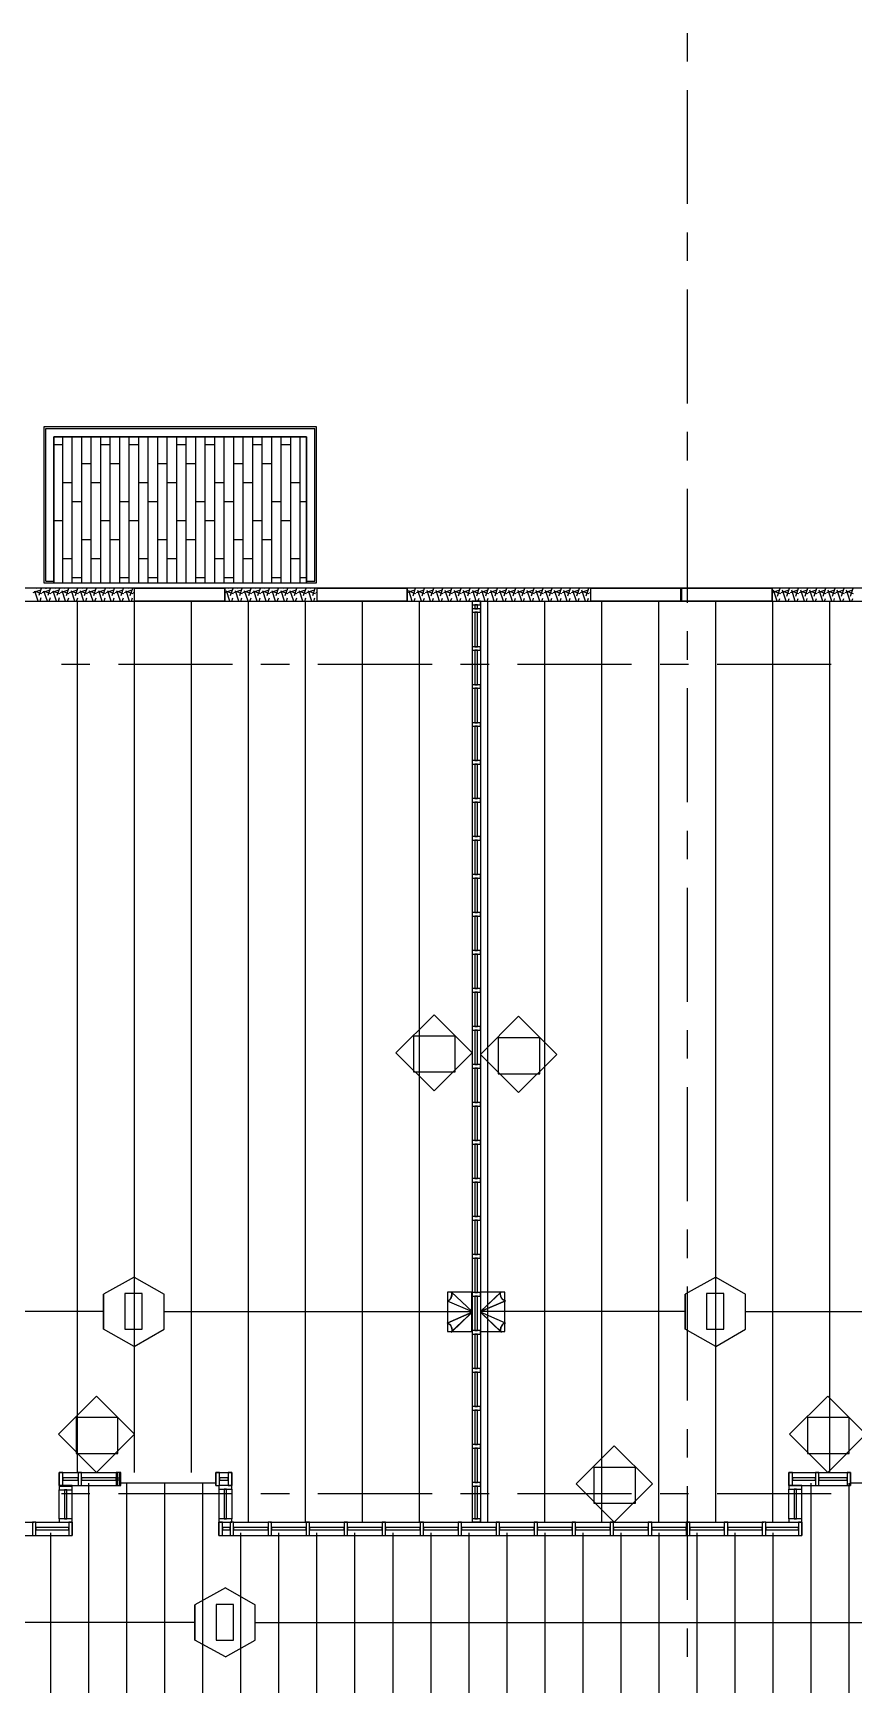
# Model space of a CAD drawing. Extents: x 0 to 3024, y 0 to 2160.
# Drawn here: x 871 to 1131, y 646 to 1168 of the extents above; entities that cross this region are included whole.
import ezdxf

# ---------------------------------------------------------------- set-up
doc = ezdxf.new("R2010")
doc.units = 0
doc.layers.add('CTR-1st_Phase-Structure_S213-THIRD_FLOOR_FRAMING_PLAN', color=7, linetype='CONTINUOUS')

msp = doc.modelspace()

# ---------------------------------------------------------------- linework, layer by layer
at = {"layer": 'CTR-1st_Phase-Structure_S213-THIRD_FLOOR_FRAMING_PLAN', "color": 1}
for points in [[(1078.079973, 1159.260025), (1078.079973, 1168.260025)], [(1078.079973, 1114.260026), (1078.079973, 1150.260025)], [(1078.079973, 1096.260027), (1078.079973, 1105.260026)], [(1078.079973, 1051.260028), (1078.079973, 1087.260027)], [(880.799978, 994.560029), (880.799978, 1040.700028)], [(883.799978, 994.560029), (883.799978, 1040.700028)], [(886.799978, 994.560029), (886.799978, 1040.700028)], [(889.799978, 994.560029), (889.799978, 1040.700028)], [(892.799978, 994.560029), (892.799978, 1040.700028)], [(895.799978, 994.560029), (895.799978, 1040.700028)], [(898.799978, 994.560029), (898.799978, 1040.700028)], [(901.799977, 994.560029), (901.799977, 1040.700028)], [(904.799977, 994.560029), (904.799977, 1040.700028)], [(907.799977, 994.560029), (907.799977, 1040.700028)], [(910.799977, 994.560029), (910.799977, 1040.700028)], [(913.799977, 994.560029), (913.799977, 1040.700028)], [(916.799977, 994.560029), (916.799977, 1040.700028)], [(919.799977, 994.560029), (919.799977, 1040.700028)], [(922.799977, 994.560029), (922.799977, 1040.700028)], [(925.799977, 994.560029), (925.799977, 1040.700028)], [(928.799977, 994.560029), (928.799977, 1040.700028)], [(931.799977, 994.560029), (931.799977, 1040.700028)], [(934.799977, 994.560029), (934.799977, 1040.700028)], [(937.799977, 994.560029), (937.799977, 1040.700028)], [(940.799976, 994.560029), (940.799976, 1040.700028)], [(943.799976, 994.560029), (943.799976, 1040.700028)], [(946.799976, 994.560029), (946.799976, 1040.700028)], [(949.799976, 994.560029), (949.799976, 1040.700028)], [(952.799976, 994.560029), (952.799976, 1040.700028)], [(955.799976, 994.560029), (955.799976, 1040.700028)], [(1078.079973, 1033.260028), (1078.079973, 1042.260028)], [(880.799978, 1038.180028), (877.979978, 1038.180028)], [(895.799978, 1038.180028), (892.799978, 1038.180028)], [(904.799977, 1038.180028), (901.799977, 1038.180028)], [(919.799977, 1038.180028), (916.799977, 1038.180028)], [(928.799977, 1038.180028), (925.799977, 1038.180028)], [(943.799976, 1038.180028), (940.799976, 1038.180028)], [(952.799976, 1038.180028), (949.799976, 1038.180028)], [(889.799978, 1032.180028), (886.799978, 1032.180028)], [(898.799978, 1032.180028), (895.799978, 1032.180028)], [(913.799977, 1032.180028), (910.799977, 1032.180028)], [(922.799977, 1032.180028), (919.799977, 1032.180028)], [(937.799977, 1032.180028), (934.799977, 1032.180028)], [(946.799976, 1032.180028), (943.799976, 1032.180028)], [(883.799978, 1026.180028), (880.799978, 1026.180028)], [(892.799978, 1026.180028), (889.799978, 1026.180028)], [(907.799977, 1026.180028), (904.799977, 1026.180028)], [(916.799977, 1026.180028), (913.799977, 1026.180028)], [(931.799977, 1026.180028), (928.799977, 1026.180028)], [(940.799976, 1026.180028), (937.799977, 1026.180028)], [(955.799976, 1026.180028), (952.799976, 1026.180028)], [(1078.079973, 988.260029), (1078.079973, 1024.260028)], [(886.799978, 1020.180028), (883.799978, 1020.180028)], [(901.799977, 1020.180028), (898.799978, 1020.180028)], [(910.799977, 1020.180028), (907.799977, 1020.180028)], [(925.799977, 1020.180028), (922.799977, 1020.180028)], [(934.799977, 1020.180028), (931.799977, 1020.180028)], [(949.799976, 1020.180028), (946.799976, 1020.180028)], [(957.779976, 1020.180028), (955.799976, 1020.180028)], [(880.799978, 1014.180029), (877.979978, 1014.180029)], [(895.799978, 1014.180029), (892.799978, 1014.180029)], [(904.799977, 1014.180029), (901.799977, 1014.180029)], [(919.799977, 1014.180029), (916.799977, 1014.180029)], [(928.799977, 1014.180029), (925.799977, 1014.180029)], [(943.799976, 1014.180029), (940.799976, 1014.180029)], [(952.799976, 1014.180029), (949.799976, 1014.180029)], [(889.799978, 1008.180029), (886.799978, 1008.180029)], [(898.799978, 1008.180029), (895.799978, 1008.180029)], [(913.799977, 1008.180029), (910.799977, 1008.180029)], [(922.799977, 1008.180029), (919.799977, 1008.180029)], [(937.799977, 1008.180029), (934.799977, 1008.180029)], [(946.799976, 1008.180029), (943.799976, 1008.180029)], [(883.799978, 1002.180029), (880.799978, 1002.180029)], [(892.799978, 1002.180029), (889.799978, 1002.180029)], [(907.799977, 1002.180029), (904.799977, 1002.180029)], [(916.799977, 1002.180029), (913.799977, 1002.180029)], [(931.799977, 1002.180029), (928.799977, 1002.180029)], [(940.799976, 1002.180029), (937.799977, 1002.180029)], [(955.799976, 1002.180029), (952.799976, 1002.180029)], [(886.799978, 996.180029), (883.799978, 996.180029)], [(901.799977, 996.180029), (898.799978, 996.180029)], [(910.799977, 996.180029), (907.799977, 996.180029)], [(925.799977, 996.180029), (922.799977, 996.180029)], [(934.799977, 996.180029), (931.799977, 996.180029)], [(949.799976, 996.180029), (946.799976, 996.180029)], [(957.779976, 996.180029), (955.799976, 996.180029)], [(885.359978, 988.800029), (885.359978, 966.30003)], [(903.359977, 988.800029), (903.359977, 966.30003)], [(921.359977, 988.800029), (921.359977, 966.30003)], [(939.359977, 988.800029), (939.359977, 966.30003)], [(957.359976, 988.800029), (957.359976, 966.30003)], [(975.359976, 988.800029), (975.359976, 966.30003)], [(993.359975, 988.800029), (993.359975, 966.30003)], [(1014.959975, 720.300036), (1014.959975, 966.30003), (1014.959975, 988.800029)], [(1032.959974, 720.300036), (1032.959974, 966.30003), (1032.959974, 988.800029)], [(1050.959974, 720.300036), (1050.959974, 966.30003), (1050.959974, 988.800029)], [(1068.959973, 720.300036), (1068.959973, 966.30003), (1068.959973, 988.800029)], [(1086.959973, 720.300036), (1086.959973, 966.30003), (1086.959973, 988.800029)], [(1104.959972, 720.300036), (1104.959972, 966.30003), (1104.959972, 988.800029)], [(1122.959972, 736.020036), (1122.959972, 966.30003), (1122.959972, 988.800029)], [(1078.079973, 970.26003), (1078.079973, 979.26003)], [(889.379978, 968.76003), (880.379978, 968.76003)], [(885.359978, 966.30003), (885.359978, 736.020036), (885.359978, 713.520036)], [(934.379977, 968.76003), (898.379978, 968.76003)], [(903.359977, 966.30003), (903.359977, 736.020036), (903.359977, 713.520036)], [(921.359977, 966.30003), (921.359977, 736.020036), (921.359977, 713.520036)], [(939.359977, 966.30003), (939.359977, 720.300036), (939.359977, 697.800037)], [(952.379976, 968.76003), (943.379976, 968.76003)], [(957.359976, 966.30003), (957.359976, 720.300036), (957.359976, 697.800037)], [(997.379975, 968.76003), (961.379976, 968.76003)], [(975.359976, 966.30003), (975.359976, 720.300036), (975.359976, 697.800037)], [(993.359975, 966.30003), (993.359975, 720.300036), (993.359975, 697.800037)], [(1015.379975, 968.76003), (1006.379975, 968.76003)], [(1060.379973, 968.76003), (1024.379974, 968.76003)], [(1078.379973, 968.76003), (1069.379973, 968.76003)], [(1123.379972, 968.76003), (1087.379973, 968.76003)], [(1078.079973, 925.260031), (1078.079973, 961.26003)], [(1078.079973, 907.260031), (1078.079973, 916.260031)], [(1078.079973, 862.260032), (1078.079973, 898.260032)], [(1078.079973, 844.260033), (1078.079973, 853.260033)], [(1078.079973, 799.260034), (1078.079973, 835.260033)], [(1078.079973, 781.260034), (1078.079973, 790.260034)], [(1078.079973, 736.260036), (1078.079973, 772.260035)], [(1122.959972, 713.520036), (1122.959972, 736.020036)], [(1078.079973, 718.260036), (1078.079973, 727.260036)], [(1014.959975, 697.800037), (1014.959975, 720.300036)], [(1032.959974, 697.800037), (1032.959974, 720.300036)], [(1050.959974, 697.800037), (1050.959974, 720.300036)], [(1068.959973, 697.800037), (1068.959973, 720.300036)], [(1086.959973, 697.800037), (1086.959973, 720.300036)], [(1104.959972, 697.800037), (1104.959972, 720.300036)], [(888.959978, 710.160036), (888.959978, 689.220037)], [(900.959977, 710.160036), (900.959977, 693.120037)], [(912.959977, 710.160036), (912.959977, 693.120037)], [(924.959977, 710.160036), (924.959977, 693.120037)], [(1116.959972, 710.160036), (1116.959972, 689.220037)], [(1128.959972, 710.160036), (1128.959972, 689.220037)], [(889.379978, 706.800036), (880.379978, 706.800036)], [(934.379977, 706.800036), (898.379978, 706.800036)], [(952.379976, 706.800036), (943.379976, 706.800036)], [(997.379975, 706.800036), (961.379976, 706.800036)], [(1015.379975, 706.800036), (1006.379975, 706.800036)], [(1060.379973, 706.800036), (1024.379974, 706.800036)], [(1078.379973, 706.800036), (1069.379973, 706.800036)], [(1078.079973, 673.260037), (1078.079973, 709.260036)], [(1123.379972, 706.800036), (1087.379973, 706.800036)], [(876.959978, 694.440037), (876.959978, 677.460037)], [(936.959977, 694.440037), (936.959977, 681.360037)], [(948.959976, 694.440037), (948.959976, 681.360037)], [(960.959976, 694.440037), (960.959976, 681.360037)], [(972.959976, 694.440037), (972.959976, 681.360037)], [(984.959975, 694.440037), (984.959975, 681.360037)], [(996.959975, 694.440037), (996.959975, 681.360037)], [(1008.959975, 694.440037), (1008.959975, 681.360037)], [(1020.959974, 694.440037), (1020.959974, 681.360037)], [(1032.959974, 694.440037), (1032.959974, 681.360037)], [(1044.959974, 694.440037), (1044.959974, 681.360037)], [(1056.959974, 694.440037), (1056.959974, 681.360037)], [(1068.959973, 694.440037), (1068.959973, 681.360037)], [(1080.959973, 694.440037), (1080.959973, 681.360037)], [(1092.959973, 694.440037), (1092.959973, 681.360037)], [(1104.959972, 694.440037), (1104.959972, 677.460037)], [(888.959978, 689.220037), (888.959978, 647.340038), (888.959978, 626.400038)], [(900.959977, 693.120037), (900.959977, 659.100038), (900.959977, 642.120038)], [(912.959977, 693.120037), (912.959977, 659.100038), (912.959977, 642.120038)], [(924.959977, 693.120037), (924.959977, 659.100038), (924.959977, 642.120038)], [(1116.959972, 689.220037), (1116.959972, 647.340038), (1116.959972, 626.400038)], [(1128.959972, 689.220037), (1128.959972, 647.340038), (1128.959972, 626.400038)], [(936.959977, 681.360037), (936.959977, 655.200038), (936.959977, 642.120038)], [(948.959976, 681.360037), (948.959976, 655.200038), (948.959976, 642.120038)], [(960.959976, 681.360037), (960.959976, 655.200038), (960.959976, 642.120038)], [(972.959976, 681.360037), (972.959976, 655.200038), (972.959976, 642.120038)], [(984.959975, 681.360037), (984.959975, 655.200038), (984.959975, 642.120038)], [(996.959975, 681.360037), (996.959975, 655.200038), (996.959975, 642.120038)], [(1008.959975, 681.360037), (1008.959975, 655.200038), (1008.959975, 642.120038)], [(1020.959974, 681.360037), (1020.959974, 655.200038), (1020.959974, 642.120038)], [(1032.959974, 681.360037), (1032.959974, 655.200038), (1032.959974, 642.120038)], [(1044.959974, 681.360037), (1044.959974, 655.200038), (1044.959974, 642.120038)], [(1056.959974, 681.360037), (1056.959974, 655.200038), (1056.959974, 642.120038)], [(1068.959973, 681.360037), (1068.959973, 655.200038), (1068.959973, 642.120038)], [(1080.959973, 681.360037), (1080.959973, 655.200038), (1080.959973, 642.120038)], [(1092.959973, 681.360037), (1092.959973, 655.200038), (1092.959973, 642.120038)], [(876.959978, 677.460037), (876.959978, 643.380038), (876.959978, 626.400038)], [(1104.959972, 677.460037), (1104.959972, 643.380038), (1104.959972, 626.400038)], [(1078.079973, 655.260038), (1078.079973, 664.260037)]]:
    msp.add_lwpolyline(points, dxfattribs=at)
at = {"layer": 'CTR-1st_Phase-Structure_S213-THIRD_FLOOR_FRAMING_PLAN', "color": 7}
for points in [[(874.799978, 1043.880028), (874.799978, 994.560029), (875.399978, 994.560029), (877.979978, 994.560029), (877.979978, 995.100029), (877.979978, 1040.700028)], [(877.979978, 1043.880028), (875.399978, 1043.880028), (874.799978, 1043.880028)], [(957.779976, 1043.880028), (877.979978, 1043.880028)], [(957.779976, 1040.700028), (957.779976, 995.100029), (957.779976, 994.560029), (960.359976, 994.560029), (960.959976, 994.560029), (960.959976, 1043.880028), (960.359976, 1043.880028), (957.779976, 1043.880028)], [(875.399978, 1043.340028), (877.979978, 1043.340028), (957.779976, 1043.340028), (960.359976, 1043.340028)], [(875.399978, 995.100029), (875.399978, 1043.340028)], [(877.979978, 1040.700028), (957.779976, 1040.700028)], [(960.359976, 995.100029), (960.359976, 1043.340028)], [(875.399978, 995.100029), (877.979978, 995.100029)], [(875.399978, 994.560029), (960.359976, 994.560029)], [(903.479977, 992.880029), (931.979977, 992.880029)], [(903.479977, 988.800029), (903.479977, 992.880029)], [(931.979977, 988.800029), (931.979977, 992.880029)], [(957.779976, 995.100029), (960.359976, 995.100029)], [(961.079976, 992.880029), (989.579975, 992.880029)], [(961.079976, 988.800029), (961.079976, 992.880029)], [(989.579975, 988.800029), (989.579975, 992.880029)], [(1047.479974, 992.880029), (1075.979973, 992.880029)], [(1047.479974, 988.800029), (1047.479974, 992.880029)], [(1075.979973, 988.800029), (1075.979973, 992.880029)], [(1076.279973, 992.880029), (1104.779972, 992.880029)], [(1076.279973, 988.800029), (1076.279973, 992.880029)], [(1104.779972, 988.800029), (1104.779972, 992.880029)], [(931.979977, 988.800029), (903.479977, 988.800029)], [(989.579975, 988.800029), (961.079976, 988.800029)], [(1010.039975, 988.800029), (1010.039975, 985.800029)], [(1012.679975, 988.800029), (1012.679975, 985.800029)], [(1075.979973, 988.800029), (1047.479974, 988.800029)], [(1104.779972, 988.800029), (1076.279973, 988.800029)], [(1010.039975, 985.800029), (1010.039975, 973.80003)], [(1012.679975, 985.800029), (1012.679975, 973.80003)], [(1010.039975, 973.80003), (1010.039975, 961.80003)], [(1012.679975, 973.80003), (1012.679975, 961.80003)], [(1010.039975, 961.80003), (1010.039975, 949.80003)], [(1012.679975, 961.80003), (1012.679975, 949.80003)], [(1010.039975, 949.80003), (1010.039975, 937.800031)], [(1012.679975, 949.80003), (1012.679975, 937.800031)], [(1010.039975, 937.800031), (1010.039975, 925.800031)], [(1012.679975, 937.800031), (1012.679975, 925.800031)], [(1010.039975, 925.800031), (1010.039975, 913.800031)], [(1012.679975, 925.800031), (1012.679975, 913.800031)], [(1010.039975, 913.800031), (1010.039975, 901.800031)], [(1012.679975, 913.800031), (1012.679975, 901.800031)], [(1010.039975, 901.800031), (1010.039975, 889.800032)], [(1012.679975, 901.800031), (1012.679975, 889.800032)], [(1010.039975, 889.800032), (1010.039975, 877.800032)], [(1012.679975, 889.800032), (1012.679975, 877.800032)], [(1010.039975, 877.800032), (1010.039975, 865.800032)], [(1012.679975, 877.800032), (1012.679975, 865.800032)], [(1010.039975, 865.800032), (1010.039975, 853.800033)], [(1012.679975, 865.800032), (1012.679975, 853.800033)], [(1010.039975, 853.800033), (1010.039975, 841.800033)], [(1012.679975, 853.800033), (1012.679975, 841.800033)], [(1010.039975, 841.800033), (1010.039975, 829.800033)], [(1012.679975, 841.800033), (1012.679975, 829.800033)], [(1010.039975, 829.800033), (1010.039975, 817.800034)], [(1012.679975, 829.800033), (1012.679975, 817.800034)], [(1010.039975, 817.800034), (1010.039975, 805.800034)], [(1012.679975, 817.800034), (1012.679975, 805.800034)], [(1010.039975, 805.800034), (1010.039975, 793.800034)], [(1012.679975, 805.800034), (1012.679975, 793.800034)], [(1010.039975, 793.800034), (1010.039975, 781.800034)], [(1012.679975, 793.800034), (1012.679975, 781.800034)], [(1010.039975, 781.800034), (1010.039975, 769.800035)], [(1012.679975, 781.800034), (1012.679975, 769.800035)], [(903.359977, 775.260035), (893.699978, 769.860035), (893.699978, 758.760035)], [(903.359977, 775.260035), (912.779977, 769.860035)], [(1086.959973, 775.260035), (1077.299973, 769.860035), (1077.299973, 758.760035)], [(1086.959973, 775.260035), (1096.379973, 769.860035)], [(903.359977, 753.360035), (893.699978, 758.760035), (893.699978, 769.860035)], [(903.359977, 753.360035), (912.779977, 758.760035), (912.779977, 769.860035)], [(1002.119975, 767.760035), (1002.539975, 767.820035), (1003.019975, 768.180035)], [(1002.119975, 767.760035), (1010.039975, 764.340035)], [(1003.079975, 768.240035), (1003.439975, 768.900035), (1003.679975, 769.620035)], [(1010.039975, 764.340035), (1003.379975, 770.640035)], [(1003.679975, 769.680035), (1003.619975, 770.280035), (1003.379975, 770.640035)], [(1010.039975, 769.800035), (1010.039975, 757.800035)], [(1012.679975, 764.340035), (1019.279975, 770.640035)], [(1012.679975, 769.800035), (1012.679975, 757.800035)], [(1020.539974, 767.760035), (1012.679975, 764.340035)], [(1018.979975, 769.680035), (1019.039975, 770.280035), (1019.279975, 770.640035)], [(1019.639975, 768.240035), (1019.219975, 768.900035), (1019.039975, 769.620035)], [(1020.539974, 767.760035), (1020.119974, 767.820035), (1019.639975, 768.180035)], [(1086.959973, 753.360035), (1077.299973, 758.760035), (1077.299973, 769.860035)], [(1086.959973, 753.360035), (1096.379973, 758.760035), (1096.379973, 769.860035)], [(893.699978, 764.340035), (796.67998, 764.340035)], [(912.779977, 764.340035), (1010.039975, 764.340035)], [(1002.119975, 760.680035), (1010.039975, 764.160035)], [(1010.039975, 764.160035), (1003.379975, 757.800035)], [(1077.299973, 764.340035), (1012.679975, 764.340035)], [(1012.679975, 764.160035), (1019.279975, 757.800035)], [(1020.539974, 760.680035), (1012.679975, 764.160035)], [(1096.379973, 764.340035), (1161.239971, 764.340035)], [(1002.119975, 760.680035), (1002.539975, 760.680035)], [(1002.539975, 760.620035), (1003.019975, 760.260035)], [(1003.079975, 760.200035), (1003.439975, 759.600035)], [(1003.679975, 758.760035), (1003.619975, 758.160035), (1003.379975, 757.800035)], [(1003.439975, 759.540035), (1003.679975, 758.820035)], [(1010.039975, 757.800035), (1010.039975, 745.800035)], [(1012.679975, 757.800035), (1012.679975, 745.800035)], [(1018.979975, 758.760035), (1019.039975, 758.160035), (1019.279975, 757.800035)], [(1019.219975, 759.540035), (1019.039975, 758.820035)], [(1019.639975, 760.200035), (1019.219975, 759.600035)], [(1020.119974, 760.620035), (1019.639975, 760.260035)], [(1020.539974, 760.680035), (1020.119974, 760.680035)], [(1010.039975, 745.800035), (1010.039975, 733.800036)], [(1012.679975, 745.800035), (1012.679975, 733.800036)], [(1010.039975, 733.800036), (1010.039975, 721.800036)], [(1012.679975, 733.800036), (1012.679975, 721.800036)], [(1010.039975, 721.800036), (1010.039975, 709.800036)], [(1012.679975, 721.800036), (1012.679975, 709.800036)], [(879.659978, 709.380036), (879.659978, 713.520036), (886.199978, 713.520036)], [(886.199978, 713.520036), (898.199978, 713.520036)], [(929.159977, 710.160036), (899.159978, 710.160036)], [(929.159977, 709.380036), (929.159977, 713.520036), (934.199977, 713.520036)], [(934.199977, 713.520036), (934.199977, 709.380036)], [(1010.039975, 709.800036), (1010.039975, 697.800037)], [(1012.679975, 709.800036), (1012.679975, 697.800037)], [(1110.059972, 709.380036), (1110.059972, 713.520036), (1118.999972, 713.520036)], [(1118.999972, 713.520036), (1129.559972, 713.520036)], [(1129.559972, 713.520036), (1129.559972, 709.380036)], [(1159.559971, 710.160036), (1129.559972, 710.160036)], [(879.659978, 698.940037), (879.659978, 708.060036)], [(883.799978, 709.380036), (886.199978, 709.380036)], [(883.799978, 698.940037), (883.799978, 708.060036)], [(886.199978, 709.380036), (898.199978, 709.380036)], [(929.159977, 709.380036), (930.059977, 709.380036)], [(930.059977, 708.300036), (930.059977, 698.940037)], [(934.199977, 708.300036), (934.199977, 698.940037)], [(1110.059972, 698.940037), (1110.059972, 708.300036)], [(1111.199972, 709.380036), (1118.459972, 709.380036)], [(1114.199972, 698.940037), (1114.199972, 708.300036)], [(1118.999972, 709.380036), (1129.559972, 709.380036)], [(859.799979, 697.800037), (871.799978, 697.800037)], [(872.339978, 697.800037), (882.659978, 697.800037)], [(883.799978, 697.800037), (883.799978, 693.660037)], [(930.059977, 693.660037), (930.059977, 697.800037)], [(931.199977, 697.800037), (933.659977, 697.800037)], [(934.739977, 697.800037), (945.659976, 697.800037)], [(946.199976, 697.800037), (958.199976, 697.800037)], [(958.199976, 697.800037), (970.199976, 697.800037)], [(970.199976, 697.800037), (982.199975, 697.800037)], [(982.199975, 697.800037), (994.199975, 697.800037)], [(994.199975, 697.800037), (1006.199975, 697.800037)], [(1006.199975, 697.800037), (1010.039975, 697.800037)], [(1012.679975, 697.800037), (1010.039975, 697.800037)], [(1012.679975, 697.800037), (1018.199975, 697.800037)], [(1018.199975, 697.800037), (1030.199974, 697.800037)], [(1030.199974, 697.800037), (1042.199974, 697.800037)], [(1042.199974, 697.800037), (1054.199974, 697.800037)], [(1054.199974, 697.800037), (1066.199973, 697.800037)], [(1066.199973, 697.800037), (1078.199973, 697.800037)], [(1078.199973, 697.800037), (1090.199973, 697.800037)], [(1090.199973, 697.800037), (1102.199972, 697.800037)], [(1102.739972, 697.800037), (1113.059972, 697.800037)], [(1114.199972, 697.800037), (1114.199972, 693.660037)], [(859.799979, 693.660037), (871.799978, 693.660037)], [(871.799978, 693.660037), (883.799978, 693.660037)], [(930.059977, 693.660037), (934.199977, 693.660037)], [(934.199977, 693.660037), (946.199976, 693.660037)], [(946.199976, 693.660037), (958.199976, 693.660037)], [(958.199976, 693.660037), (970.199976, 693.660037)], [(970.199976, 693.660037), (982.199975, 693.660037)], [(982.199975, 693.660037), (994.199975, 693.660037)], [(994.199975, 693.660037), (1006.199975, 693.660037)], [(1006.199975, 693.660037), (1018.199975, 693.660037)], [(1018.199975, 693.660037), (1030.199974, 693.660037)], [(1030.199974, 693.660037), (1042.199974, 693.660037)], [(1042.199974, 693.660037), (1054.199974, 693.660037)], [(1054.199974, 693.660037), (1066.199973, 693.660037)], [(1066.199973, 693.660037), (1078.199973, 693.660037)], [(1078.199973, 693.660037), (1090.199973, 693.660037)], [(1090.199973, 693.660037), (1102.199972, 693.660037)], [(1102.199972, 693.660037), (1114.199972, 693.660037)], [(932.159977, 677.100037), (922.499977, 671.760037), (922.499977, 660.600037)], [(932.159977, 677.100037), (941.579976, 671.760037)], [(932.159977, 655.260038), (922.499977, 660.600037), (922.499977, 671.760037)], [(932.159977, 655.260038), (941.579976, 660.600037), (941.579976, 671.760037)], [(922.499977, 666.180037), (644.159984, 666.180037)], [(941.579976, 666.180037), (1220.159969, 666.180037)]]:
    msp.add_lwpolyline(points, dxfattribs=at)
for points in [[(877.979978, 1040.700028), (877.979978, 994.560029), (957.779976, 994.560029), (957.779976, 1040.700028)], [(646.199984, 992.880029), (646.199984, 988.799929), (1565.879961, 988.799929), (1565.879961, 992.880029)], [(845.579979, 988.800029), (903.479977, 988.800029), (903.479977, 992.880029), (845.579979, 992.880029)], [(931.979977, 988.800029), (961.079976, 988.800029), (961.079976, 992.880029), (931.979977, 992.880029)], [(989.579975, 988.800029), (1047.479974, 988.800029), (1047.479974, 992.880029), (989.579975, 992.880029)], [(1075.979973, 988.800029), (1076.279973, 988.800029), (1076.279973, 992.880029), (1075.979973, 992.880029)], [(1104.779972, 988.800029), (1220.279969, 988.800029), (1220.279969, 992.880029), (1104.779972, 992.880029)], [(1012.679975, 987.660029), (1012.679975, 988.800029), (1010.039975, 988.800029), (1010.039975, 987.660029)], [(1012.679975, 985.260029), (1012.679975, 986.400029), (1010.039975, 986.400029), (1010.039975, 985.260029)], [(1011.719975, 986.400029), (1011.719975, 987.660029), (1010.939975, 987.660029), (1010.939975, 986.400029)], [(1011.719975, 974.40003), (1011.719975, 985.260029), (1010.939975, 985.260029), (1010.939975, 974.40003)], [(1012.679975, 973.26003), (1012.679975, 974.40003), (1010.039975, 974.40003), (1010.039975, 973.26003)], [(1011.719975, 962.40003), (1011.719975, 973.26003), (1010.939975, 973.26003), (1010.939975, 962.40003)], [(1012.679975, 961.26003), (1012.679975, 962.40003), (1010.039975, 962.40003), (1010.039975, 961.26003)], [(1011.719975, 950.40003), (1011.719975, 961.26003), (1010.939975, 961.26003), (1010.939975, 950.40003)], [(1012.679975, 949.26003), (1012.679975, 950.40003), (1010.039975, 950.40003), (1010.039975, 949.26003)], [(1011.719975, 938.400031), (1011.719975, 949.26003), (1010.939975, 949.26003), (1010.939975, 938.400031)], [(1012.679975, 937.260031), (1012.679975, 938.400031), (1010.039975, 938.400031), (1010.039975, 937.260031)], [(1011.719975, 926.400031), (1011.719975, 937.260031), (1010.939975, 937.260031), (1010.939975, 926.400031)], [(1012.679975, 925.260031), (1012.679975, 926.400031), (1010.039975, 926.400031), (1010.039975, 925.260031)], [(1011.719975, 914.400031), (1011.719975, 925.260031), (1010.939975, 925.260031), (1010.939975, 914.400031)], [(1012.679975, 913.260031), (1012.679975, 914.400031), (1010.039975, 914.400031), (1010.039975, 913.260031)], [(1011.719975, 902.400031), (1011.719975, 913.260031), (1010.939975, 913.260031), (1010.939975, 902.400031)], [(1012.679975, 901.260031), (1012.679975, 902.400031), (1010.039975, 902.400031), (1010.039975, 901.260031)], [(1011.719975, 890.400032), (1011.719975, 901.260031), (1010.939975, 901.260031), (1010.939975, 890.400032)], [(1012.679975, 889.260032), (1012.679975, 890.400032), (1010.039975, 890.400032), (1010.039975, 889.260032)], [(1011.719975, 878.400032), (1011.719975, 889.260032), (1010.939975, 889.260032), (1010.939975, 878.400032)], [(1012.679975, 877.260032), (1012.679975, 878.400032), (1010.039975, 878.400032), (1010.039975, 877.260032)], [(1011.719975, 866.400032), (1011.719975, 877.260032), (1010.939975, 877.260032), (1010.939975, 866.400032)], [(1012.679975, 865.260032), (1012.679975, 866.400032), (1010.039975, 866.400032), (1010.039975, 865.260032)], [(1011.719975, 854.400033), (1011.719975, 865.260032), (1010.939975, 865.260032), (1010.939975, 854.400033)], [(998.039975, 858.120033), (1010.039975, 846.120033), (998.039975, 834.060033), (985.979975, 846.120033)], [(1024.739974, 857.640033), (1036.799974, 845.580033), (1024.739974, 833.580033), (1012.739975, 845.580033)], [(991.559975, 851.340033), (991.559975, 840.060033), (1004.699975, 840.060033), (1004.699975, 851.340033)], [(1012.679975, 853.260033), (1012.679975, 854.400033), (1010.039975, 854.400033), (1010.039975, 853.260033)], [(1011.719975, 842.400033), (1011.719975, 853.260033), (1010.939975, 853.260033), (1010.939975, 842.400033)], [(1018.319975, 850.800033), (1018.319975, 839.520033), (1031.459974, 839.520033), (1031.459974, 850.800033)], [(1012.679975, 841.260033), (1012.679975, 842.400033), (1010.039975, 842.400033), (1010.039975, 841.260033)], [(1011.719975, 830.400033), (1011.719975, 841.260033), (1010.939975, 841.260033), (1010.939975, 830.400033)], [(1012.679975, 829.260033), (1012.679975, 830.400033), (1010.039975, 830.400033), (1010.039975, 829.260033)], [(1011.719975, 818.400034), (1011.719975, 829.260033), (1010.939975, 829.260033), (1010.939975, 818.400034)], [(1012.679975, 817.260034), (1012.679975, 818.400034), (1010.039975, 818.400034), (1010.039975, 817.260034)], [(1011.719975, 806.400034), (1011.719975, 817.260034), (1010.939975, 817.260034), (1010.939975, 806.400034)], [(1012.679975, 805.260034), (1012.679975, 806.400034), (1010.039975, 806.400034), (1010.039975, 805.260034)], [(1011.719975, 794.400034), (1011.719975, 805.260034), (1010.939975, 805.260034), (1010.939975, 794.400034)], [(1012.679975, 793.260034), (1012.679975, 794.400034), (1010.039975, 794.400034), (1010.039975, 793.260034)], [(1011.719975, 782.400034), (1011.719975, 793.260034), (1010.939975, 793.260034), (1010.939975, 782.400034)], [(1012.679975, 781.260034), (1012.679975, 782.400034), (1010.039975, 782.400034), (1010.039975, 781.260034)], [(1011.719975, 770.400035), (1011.719975, 781.260034), (1010.939975, 781.260034), (1010.939975, 770.400035)], [(900.419977, 770.040035), (900.419977, 758.760035), (905.879977, 758.760035), (905.879977, 770.040035)], [(1010.039975, 764.340035), (1003.559975, 770.460035), (1003.619975, 770.280035), (1003.679975, 770.100035), (1003.679975, 769.860035), (1003.679975, 769.560035), (1003.619975, 769.320035), (1003.499975, 769.020035), (1003.379975, 768.780035), (1003.259975, 768.540035), (1003.079975, 768.300035), (1002.959975, 768.120035), (1002.779975, 767.940035), (1002.599975, 767.820035), (1002.419975, 767.760035), (1002.239975, 767.760035), (1002.119975, 767.760035)], [(1002.239975, 770.460035), (1002.239975, 758.100035), (1009.979975, 758.100035), (1009.979975, 770.460035)], [(1012.679975, 769.260035), (1012.679975, 770.400035), (1010.039975, 770.400035), (1010.039975, 769.260035)], [(1011.719975, 758.400035), (1011.719975, 769.260035), (1010.939975, 769.260035), (1010.939975, 758.400035)], [(1012.679975, 764.340035), (1020.539974, 767.760035), (1020.419974, 767.760035), (1020.239974, 767.760035), (1020.119974, 767.820035), (1019.939975, 767.940035), (1019.759975, 768.120035), (1019.579975, 768.300035), (1019.399975, 768.540035), (1019.279975, 768.780035), (1019.159975, 769.020035), (1019.099975, 769.320035), (1019.039975, 769.560035), (1018.979975, 769.860035), (1018.979975, 770.100035), (1019.039975, 770.280035), (1019.099975, 770.460035)], [(1012.739975, 770.460035), (1012.739975, 758.100035), (1020.420074, 758.100035), (1020.420074, 770.460035)], [(1084.019973, 770.040035), (1084.019973, 758.760035), (1089.479973, 758.760035), (1089.479973, 770.040035)], [(1010.039975, 764.160035), (1002.119975, 760.680035), (1002.239975, 760.740035), (1002.419975, 760.680035), (1002.599975, 760.620035), (1002.779975, 760.500035), (1002.959975, 760.380035), (1003.079975, 760.140035), (1003.259975, 759.960035), (1003.379975, 759.660035), (1003.499975, 759.420035), (1003.619975, 759.120035), (1003.679975, 758.880035), (1003.679975, 758.640035), (1003.679975, 758.400035), (1003.619975, 758.160035), (1003.559975, 758.040035)], [(1012.679975, 764.160035), (1019.099975, 758.040035), (1019.039975, 758.160035), (1018.979975, 758.400035), (1018.979975, 758.640035), (1019.039975, 758.880035), (1019.099975, 759.120035), (1019.159975, 759.420035), (1019.279975, 759.660035), (1019.399975, 759.960035), (1019.579975, 760.140035), (1019.759975, 760.380035), (1019.939975, 760.500035), (1020.119974, 760.620035), (1020.239974, 760.680035), (1020.419974, 760.740035), (1020.539974, 760.680035)], [(1012.679975, 757.260035), (1012.679975, 758.400035), (1010.039975, 758.400035), (1010.039975, 757.260035)], [(1011.719975, 746.400035), (1011.719975, 757.260035), (1010.939975, 757.260035), (1010.939975, 746.400035)], [(1012.679975, 745.260035), (1012.679975, 746.400035), (1010.039975, 746.400035), (1010.039975, 745.260035)], [(1011.719975, 734.400036), (1011.719975, 745.260035), (1010.939975, 745.260035), (1010.939975, 734.400036)], [(891.479978, 737.640036), (903.479977, 725.640036), (891.479978, 713.580036), (879.419978, 725.640036)], [(1122.359972, 737.640036), (1134.359972, 725.640036), (1122.359972, 713.580036), (1110.299972, 725.640036)], [(885.059978, 730.860036), (885.059978, 719.580036), (898.199978, 719.580036), (898.199978, 730.860036)], [(1012.679975, 733.260036), (1012.679975, 734.400036), (1010.039975, 734.400036), (1010.039975, 733.260036)], [(1011.719975, 722.400036), (1011.719975, 733.260036), (1010.939975, 733.260036), (1010.939975, 722.400036)], [(1115.939972, 730.860036), (1115.939972, 719.580036), (1129.079972, 719.580036), (1129.079972, 730.860036)], [(1012.679975, 721.260036), (1012.679975, 722.400036), (1010.039975, 722.400036), (1010.039975, 721.260036)], [(1011.719975, 710.400036), (1011.719975, 721.260036), (1010.939975, 721.260036), (1010.939975, 710.400036)], [(1054.919974, 721.920036), (1066.979973, 709.920036), (1054.919974, 697.860037), (1042.919974, 709.920036)], [(1048.499974, 715.140036), (1048.499974, 703.860036), (1061.639973, 703.860036), (1061.639973, 715.140036)], [(880.799978, 713.520036), (879.659978, 713.520036), (879.659978, 709.380036), (880.799978, 709.380036)], [(885.659978, 711.840036), (880.799978, 711.840036), (880.799978, 711.060036), (885.659978, 711.060036)], [(886.739978, 713.520036), (885.659978, 713.520036), (885.659978, 709.380036), (886.739978, 709.380036)], [(897.659978, 711.840036), (886.739978, 711.840036), (886.739978, 711.060036), (897.659978, 711.060036)], [(898.739978, 713.520036), (897.659978, 713.520036), (897.659978, 709.380036), (898.739978, 709.380036)], [(899.159978, 713.520036), (898.019978, 713.520036), (898.019978, 709.380036), (899.159978, 709.380036)], [(898.019978, 711.840036), (898.739978, 711.840036), (898.739978, 711.060036), (898.019978, 711.060036)], [(930.239977, 713.520036), (929.159977, 713.520036), (929.159977, 709.380036), (930.239977, 709.380036)], [(933.059977, 711.840036), (930.239977, 711.840036), (930.239977, 711.060036), (933.059977, 711.060036)], [(934.199977, 713.520036), (933.059977, 713.520036), (933.059977, 709.380036), (934.199977, 709.380036)], [(1012.679975, 709.260036), (1012.679975, 710.400036), (1010.039975, 710.400036), (1010.039975, 709.260036)], [(1111.199972, 713.520036), (1110.059972, 713.520036), (1110.059972, 709.380036), (1111.199972, 709.380036)], [(1118.459972, 711.840036), (1111.199972, 711.840036), (1111.199972, 711.060036), (1118.459972, 711.060036)], [(1119.539972, 713.520036), (1118.459972, 713.520036), (1118.459972, 709.380036), (1119.539972, 709.380036)], [(1128.419972, 711.840036), (1119.539972, 711.840036), (1119.539972, 711.060036), (1128.419972, 711.060036)], [(1129.559972, 713.520036), (1128.419972, 713.520036), (1128.419972, 709.380036), (1129.559972, 709.380036)], [(879.659978, 709.380036), (879.659978, 709.200036), (883.799978, 709.200036), (883.799978, 709.380036)], [(879.659978, 709.380036), (879.659978, 709.200036), (883.799978, 709.200036), (883.799978, 709.380036)], [(879.659978, 709.200036), (879.659978, 708.060036), (883.799978, 708.060036), (883.799978, 709.200036)], [(881.339978, 708.060036), (881.339978, 698.940037), (882.119978, 698.940037), (882.119978, 708.060036)], [(934.199977, 708.300036), (934.199977, 709.440036), (930.059977, 709.440036), (930.059977, 708.300036)], [(932.519977, 698.940037), (932.519977, 708.300036), (931.739977, 708.300036), (931.739977, 698.940037)], [(1011.719975, 698.940037), (1011.719975, 709.260036), (1010.939975, 709.260036), (1010.939975, 698.940037)], [(1110.059972, 709.380036), (1110.059972, 708.300036), (1114.199972, 708.300036), (1114.199972, 709.380036)], [(1111.739972, 708.300036), (1111.739972, 698.940037), (1112.519972, 698.940037), (1112.519972, 708.300036)], [(872.339978, 697.800037), (871.259978, 697.800037), (871.259978, 693.660037), (872.339978, 693.660037)], [(882.659978, 696.120037), (872.339978, 696.120037), (872.339978, 695.400037), (882.659978, 695.400037)], [(879.659978, 698.940037), (879.659978, 697.800037), (883.799978, 697.800037), (883.799978, 698.940037)], [(883.799978, 697.800037), (882.659978, 697.800037), (882.659978, 693.660037), (883.799978, 693.660037)], [(934.199977, 697.800037), (934.199977, 698.940037), (930.059977, 698.940037), (930.059977, 697.800037)], [(931.199977, 697.800037), (930.059977, 697.800037), (930.059977, 693.660037), (931.199977, 693.660037)], [(933.659977, 696.120037), (931.199977, 696.120037), (931.199977, 695.400037), (933.659977, 695.400037)], [(934.739977, 697.800037), (933.659977, 697.800037), (933.659977, 693.660037), (934.739977, 693.660037)], [(945.659976, 696.120037), (934.739977, 696.120037), (934.739977, 695.400037), (945.659976, 695.400037)], [(946.739976, 697.800037), (945.659976, 697.800037), (945.659976, 693.660037), (946.739976, 693.660037)], [(957.659976, 696.120037), (946.739976, 696.120037), (946.739976, 695.400037), (957.659976, 695.400037)], [(958.739976, 697.800037), (957.659976, 697.800037), (957.659976, 693.660037), (958.739976, 693.660037)], [(969.659976, 696.120037), (958.739976, 696.120037), (958.739976, 695.400037), (969.659976, 695.400037)], [(970.739976, 697.800037), (969.659976, 697.800037), (969.659976, 693.660037), (970.739976, 693.660037)], [(981.659975, 696.120037), (970.739976, 696.120037), (970.739976, 695.400037), (981.659975, 695.400037)], [(982.739975, 697.800037), (981.659975, 697.800037), (981.659975, 693.660037), (982.739975, 693.660037)], [(993.659975, 696.120037), (982.739975, 696.120037), (982.739975, 695.400037), (993.659975, 695.400037)], [(994.739975, 697.800037), (993.659975, 697.800037), (993.659975, 693.660037), (994.739975, 693.660037)], [(1005.659975, 696.120037), (994.739975, 696.120037), (994.739975, 695.400037), (1005.659975, 695.400037)], [(1006.739975, 697.800037), (1005.659975, 697.800037), (1005.659975, 693.660037), (1006.739975, 693.660037)], [(1017.659975, 696.120037), (1006.739975, 696.120037), (1006.739975, 695.400037), (1017.659975, 695.400037)], [(1012.679975, 697.800037), (1012.679975, 698.940037), (1010.039975, 698.940037), (1010.039975, 697.800037)], [(1018.739975, 697.800037), (1017.659975, 697.800037), (1017.659975, 693.660037), (1018.739975, 693.660037)], [(1029.659974, 696.120037), (1018.739975, 696.120037), (1018.739975, 695.400037), (1029.659974, 695.400037)], [(1030.739974, 697.800037), (1029.659974, 697.800037), (1029.659974, 693.660037), (1030.739974, 693.660037)], [(1041.659974, 696.120037), (1030.739974, 696.120037), (1030.739974, 695.400037), (1041.659974, 695.400037)], [(1042.739974, 697.800037), (1041.659974, 697.800037), (1041.659974, 693.660037), (1042.739974, 693.660037)], [(1053.659974, 696.120037), (1042.739974, 696.120037), (1042.739974, 695.400037), (1053.659974, 695.400037)], [(1054.739974, 697.800037), (1053.659974, 697.800037), (1053.659974, 693.660037), (1054.739974, 693.660037)], [(1065.659973, 696.120037), (1054.739974, 696.120037), (1054.739974, 695.400037), (1065.659973, 695.400037)], [(1066.739973, 697.800037), (1065.659973, 697.800037), (1065.659973, 693.660037), (1066.739973, 693.660037)], [(1077.659973, 696.120037), (1066.739973, 696.120037), (1066.739973, 695.400037), (1077.659973, 695.400037)], [(1078.739973, 697.800037), (1077.659973, 697.800037), (1077.659973, 693.660037), (1078.739973, 693.660037)], [(1089.659973, 696.120037), (1078.739973, 696.120037), (1078.739973, 695.400037), (1089.659973, 695.400037)], [(1090.739973, 697.800037), (1089.659973, 697.800037), (1089.659973, 693.660037), (1090.739973, 693.660037)], [(1101.659972, 696.120037), (1090.739973, 696.120037), (1090.739973, 695.400037), (1101.659972, 695.400037)], [(1102.739972, 697.800037), (1101.659972, 697.800037), (1101.659972, 693.660037), (1102.739972, 693.660037)], [(1113.059972, 696.120037), (1102.739972, 696.120037), (1102.739972, 695.400037), (1113.059972, 695.400037)], [(1110.059972, 698.940037), (1110.059972, 697.800037), (1114.199972, 697.800037), (1114.199972, 698.940037)], [(1114.199972, 697.800037), (1113.059972, 697.800037), (1113.059972, 693.660037), (1114.199972, 693.660037)], [(929.219977, 671.880037), (929.219977, 660.600037), (934.679977, 660.600037), (934.679977, 671.880037)]]:
    msp.add_lwpolyline(points, close=True, dxfattribs=at)
at = {"layer": 'CTR-1st_Phase-Structure_S213-THIRD_FLOOR_FRAMING_PLAN', "color": 2}
for points in [[(871.439978, 991.560029), (873.599978, 992.280029), (873.599978, 992.280029)], [(873.059978, 988.800029), (871.979978, 991.980029)], [(874.199978, 991.140029), (872.039978, 991.860029), (872.039978, 991.860029)], [(872.699978, 992.700029), (872.639978, 992.880029)], [(873.299978, 990.660029), (874.079978, 992.880029)], [(874.319978, 991.560029), (876.479978, 992.280029), (876.479978, 992.280029)], [(875.939978, 988.800029), (874.859978, 991.980029)], [(877.079978, 991.140029), (874.919978, 991.860029), (874.919978, 991.860029)], [(875.579978, 992.700029), (875.519978, 992.880029)], [(876.179978, 990.660029), (876.959978, 992.880029)], [(877.199978, 991.560029), (879.359978, 992.280029), (879.359978, 992.280029)], [(878.819978, 988.800029), (877.739978, 991.980029)], [(879.959978, 991.140029), (877.799978, 991.860029), (877.799978, 991.860029)], [(878.459978, 992.760029), (878.399978, 992.880029)], [(879.059978, 990.660029), (879.839978, 992.880029)], [(880.079978, 991.560029), (882.239978, 992.280029), (882.239978, 992.280029)], [(881.699978, 988.800029), (880.619978, 992.040029)], [(882.839978, 991.140029), (880.679978, 991.860029), (880.679978, 991.860029)], [(881.339978, 992.760029), (881.279978, 992.880029)], [(881.939978, 990.600029), (882.719978, 992.880029)], [(882.959978, 991.560029), (885.119978, 992.280029), (885.119978, 992.280029)], [(884.579978, 988.800029), (883.499978, 992.040029)], [(885.719978, 991.140029), (883.559978, 991.860029), (883.559978, 991.860029)], [(884.219978, 992.760029), (884.159978, 992.880029)], [(884.819978, 990.600029), (885.599978, 992.880029)], [(885.839978, 991.560029), (887.999978, 992.280029), (887.999978, 992.280029)], [(887.459978, 988.800029), (886.379978, 992.040029)], [(888.599978, 991.140029), (886.439978, 991.860029), (886.439978, 991.860029)], [(887.099978, 992.760029), (887.039978, 992.880029)], [(887.699978, 990.600029), (888.479978, 992.880029)], [(888.719978, 991.560029), (890.879978, 992.280029), (890.879978, 992.280029)], [(890.339978, 988.800029), (889.259978, 992.040029)], [(891.479978, 991.140029), (889.319978, 991.860029), (889.319978, 991.860029)], [(889.979978, 992.760029), (889.919978, 992.880029)], [(890.579978, 990.600029), (891.359978, 992.880029)], [(891.599978, 991.560029), (893.759978, 992.280029), (893.759978, 992.280029)], [(893.219978, 988.800029), (892.139978, 992.040029)], [(894.359978, 991.140029), (892.199978, 991.860029), (892.199978, 991.860029)], [(892.859978, 992.760029), (892.799978, 992.880029)], [(893.459978, 990.600029), (894.239978, 992.880029)], [(894.479978, 991.560029), (896.639978, 992.280029), (896.639978, 992.280029)], [(896.099978, 988.800029), (895.019978, 992.040029)], [(897.239978, 991.140029), (895.079978, 991.860029), (895.079978, 991.860029)], [(895.739978, 992.760029), (895.679978, 992.880029)], [(896.339978, 990.600029), (897.119978, 992.880029)], [(897.359978, 991.560029), (899.519978, 992.280029), (899.519978, 992.280029)], [(898.979978, 988.800029), (897.899978, 992.040029)], [(900.119977, 991.140029), (897.959978, 991.860029), (897.959978, 991.860029)], [(898.619978, 992.760029), (898.559978, 992.880029)], [(899.219978, 990.600029), (899.999978, 992.880029)], [(900.239977, 991.560029), (902.399977, 992.280029), (902.399977, 992.280029)], [(901.859977, 988.800029), (900.779977, 992.040029)], [(902.999977, 991.140029), (900.839977, 991.860029), (900.839977, 991.860029)], [(901.499977, 992.760029), (901.439977, 992.880029)], [(902.099977, 990.600029), (902.879977, 992.880029)], [(903.119977, 991.560029), (903.479977, 991.680029)], [(931.979977, 991.560029), (934.079977, 992.280029), (934.079977, 992.280029)], [(933.539977, 988.800029), (932.459977, 992.040029)], [(934.679977, 991.140029), (932.519977, 991.860029), (932.519977, 991.860029)], [(933.179977, 992.820029), (933.119977, 992.880029)], [(933.779977, 990.600029), (934.559977, 992.880029)], [(934.799977, 991.560029), (936.959977, 992.280029), (936.959977, 992.280029)], [(936.419977, 988.800029), (935.339977, 992.100029)], [(937.559977, 991.140029), (935.399977, 991.860029), (935.399977, 991.860029)], [(936.059977, 992.820029), (935.999977, 992.880029)], [(936.659977, 990.540029), (937.439977, 992.880029)], [(937.679977, 991.560029), (939.839977, 992.280029), (939.839977, 992.280029)], [(939.299977, 988.800029), (938.219977, 992.100029)], [(940.439976, 991.140029), (938.279977, 991.860029), (938.279977, 991.860029)], [(938.939977, 992.820029), (938.879977, 992.880029)], [(939.539977, 990.540029), (940.319976, 992.880029)], [(940.559976, 991.560029), (942.719976, 992.280029), (942.719976, 992.280029)], [(942.179976, 988.800029), (941.099976, 992.100029)], [(943.319976, 991.140029), (941.159976, 991.860029), (941.159976, 991.860029)], [(941.819976, 992.820029), (941.759976, 992.880029)], [(942.419976, 990.540029), (943.199976, 992.880029)], [(943.439976, 991.560029), (945.599976, 992.280029), (945.599976, 992.280029)], [(945.059976, 988.800029), (943.979976, 992.100029)], [(946.199976, 991.140029), (944.039976, 991.860029), (944.039976, 991.860029)], [(944.699976, 992.820029), (944.639976, 992.880029)], [(945.299976, 990.540029), (946.079976, 992.880029)], [(946.319976, 991.560029), (948.479976, 992.280029), (948.479976, 992.280029)], [(947.939976, 988.800029), (946.859976, 992.100029)], [(949.079976, 991.140029), (946.919976, 991.860029), (946.919976, 991.860029)], [(947.579976, 992.820029), (947.519976, 992.880029)], [(948.179976, 990.540029), (948.959976, 992.880029)], [(949.199976, 991.560029), (951.359976, 992.280029), (951.359976, 992.280029)], [(950.819976, 988.800029), (949.739976, 992.100029)], [(951.959976, 991.140029), (949.799976, 991.860029), (949.799976, 991.860029)], [(950.459976, 992.820029), (950.399976, 992.880029)], [(951.059976, 990.540029), (951.839976, 992.880029)], [(952.079976, 991.560029), (954.239976, 992.280029), (954.239976, 992.280029)], [(953.699976, 988.800029), (952.619976, 992.100029)], [(954.839976, 991.140029), (952.679976, 991.860029), (952.679976, 991.860029)], [(953.339976, 992.820029), (953.279976, 992.880029)], [(953.939976, 990.540029), (954.719976, 992.880029)], [(954.959976, 991.560029), (957.119976, 992.280029), (957.119976, 992.280029)], [(956.579976, 988.800029), (955.499976, 992.100029)], [(957.719976, 991.140029), (955.559976, 991.860029), (955.559976, 991.860029)], [(956.219976, 992.820029), (956.159976, 992.880029)], [(956.819976, 990.540029), (957.599976, 992.880029)], [(957.839976, 991.560029), (959.999976, 992.280029), (959.999976, 992.280029)], [(959.459976, 988.800029), (958.379976, 992.100029)], [(960.599976, 991.140029), (958.439976, 991.860029), (958.439976, 991.860029)], [(959.099976, 992.820029), (959.039976, 992.880029)], [(959.699976, 990.540029), (960.479976, 992.880029)], [(960.719976, 991.560029), (961.079976, 991.680029)], [(989.579975, 991.560029), (991.679975, 992.280029), (991.679975, 992.280029)], [(991.139975, 988.800029), (990.059975, 992.160029)], [(992.279975, 991.140029), (990.119975, 991.860029), (990.119975, 991.860029)], [(990.779975, 992.880029), (990.719975, 992.880029)], [(991.379975, 990.480029), (992.159975, 992.880029)], [(992.459975, 991.560029), (994.619975, 992.280029), (994.619975, 992.280029)], [(994.019975, 988.800029), (992.939975, 992.160029)], [(995.159975, 991.140029), (992.999975, 991.860029), (992.999975, 991.860029)], [(993.659975, 992.880029), (993.599975, 992.880029)], [(994.259975, 990.480029), (995.039975, 992.880029)], [(995.339975, 991.560029), (997.499975, 992.280029), (997.499975, 992.280029)], [(996.899975, 988.800029), (995.819975, 992.160029)], [(998.039975, 991.140029), (995.879975, 991.860029), (995.879975, 991.860029)], [(996.539975, 992.880029), (996.479975, 992.880029)], [(997.139975, 990.480029), (997.919975, 992.880029)], [(998.219975, 991.560029), (1000.379975, 992.280029), (1000.379975, 992.280029)], [(999.779975, 988.800029), (998.699975, 992.160029)], [(1000.919975, 991.140029), (998.759975, 991.860029), (998.759975, 991.860029)], [(999.419975, 992.880029), (999.359975, 992.880029)], [(1000.019975, 990.480029), (1000.799975, 992.880029)], [(1001.099975, 991.560029), (1003.259975, 992.280029), (1003.259975, 992.280029)], [(1002.659975, 988.800029), (1001.579975, 992.160029)], [(1003.799975, 991.140029), (1001.639975, 991.860029), (1001.639975, 991.860029)], [(1002.299975, 992.880029), (1002.239975, 992.880029)], [(1002.899975, 990.480029), (1003.679975, 992.880029)], [(1003.979975, 991.560029), (1006.139975, 992.280029), (1006.139975, 992.280029)], [(1005.539975, 988.800029), (1004.459975, 992.160029)], [(1006.679975, 991.140029), (1004.519975, 991.860029), (1004.519975, 991.860029)], [(1005.179975, 992.880029), (1005.119975, 992.880029)], [(1005.779975, 990.480029), (1006.559975, 992.880029)], [(1006.859975, 991.560029), (1009.019975, 992.280029), (1009.019975, 992.280029)], [(1008.419975, 988.800029), (1007.339975, 992.160029)], [(1009.559975, 991.140029), (1007.399975, 991.860029), (1007.399975, 991.860029)], [(1008.059975, 992.880029), (1007.999975, 992.880029)], [(1008.659975, 990.480029), (1009.439975, 992.880029)], [(1009.739975, 991.560029), (1011.899975, 992.280029), (1011.899975, 992.280029)], [(1011.299975, 988.800029), (1010.219975, 992.160029)], [(1012.439975, 991.140029), (1010.279975, 991.860029), (1010.279975, 991.860029)], [(1010.939975, 992.880029), (1010.879975, 992.880029)], [(1011.539975, 990.480029), (1012.319975, 992.880029)], [(1012.619975, 991.560029), (1014.779975, 992.280029), (1014.779975, 992.280029)], [(1014.179975, 988.800029), (1013.099975, 992.160029)], [(1015.319975, 991.140029), (1013.159975, 991.860029), (1013.159975, 991.860029)], [(1013.819975, 992.880029), (1013.759975, 992.880029)], [(1014.419975, 990.480029), (1015.199975, 992.880029)], [(1015.499975, 991.560029), (1017.659975, 992.280029), (1017.659975, 992.280029)], [(1017.059975, 988.800029), (1015.979975, 992.160029)], [(1018.199975, 991.140029), (1016.039975, 991.860029), (1016.039975, 991.860029)], [(1016.699975, 992.880029), (1016.639975, 992.880029)], [(1017.299975, 990.480029), (1018.079975, 992.880029)], [(1018.379975, 991.560029), (1020.539974, 992.280029), (1020.539974, 992.280029)], [(1019.939975, 988.800029), (1018.799975, 992.160029)], [(1021.079974, 991.140029), (1018.919975, 991.860029), (1018.919975, 991.860029)], [(1020.119974, 990.480029), (1020.959974, 992.880029)], [(1021.259974, 991.560029), (1023.419974, 992.280029), (1023.419974, 992.280029)], [(1022.819974, 988.800029), (1021.679974, 992.160029)], [(1023.959974, 991.140029), (1021.799974, 991.860029), (1021.799974, 991.860029)], [(1022.999974, 990.480029), (1023.839974, 992.880029)], [(1024.139974, 991.560029), (1026.299974, 992.280029), (1026.299974, 992.280029)], [(1025.699974, 988.800029), (1024.559974, 992.160029)], [(1026.839974, 991.140029), (1024.679974, 991.860029), (1024.679974, 991.860029)], [(1025.879974, 990.480029), (1026.719974, 992.880029)], [(1027.019974, 991.560029), (1029.179974, 992.280029), (1029.179974, 992.280029)], [(1028.579974, 988.800029), (1027.439974, 992.160029)], [(1029.719974, 991.140029), (1027.559974, 991.860029), (1027.559974, 991.860029)], [(1028.759974, 990.480029), (1029.599974, 992.880029)], [(1029.899974, 991.560029), (1032.059974, 992.280029), (1032.059974, 992.280029)], [(1031.459974, 988.800029), (1030.319974, 992.160029)], [(1032.599974, 991.140029), (1030.439974, 991.860029), (1030.439974, 991.860029)], [(1031.639974, 990.480029), (1032.479974, 992.880029)], [(1032.779974, 991.560029), (1034.939974, 992.280029), (1034.939974, 992.280029)], [(1034.339974, 988.800029), (1033.199974, 992.160029)], [(1035.479974, 991.140029), (1033.319974, 991.860029), (1033.319974, 991.860029)], [(1034.519974, 990.480029), (1035.359974, 992.880029)], [(1035.659974, 991.560029), (1037.819974, 992.280029), (1037.819974, 992.280029)], [(1037.219974, 988.800029), (1036.079974, 992.160029)], [(1038.359974, 991.140029), (1036.199974, 991.860029), (1036.199974, 991.860029)], [(1037.399974, 990.480029), (1038.239974, 992.880029)], [(1038.539974, 991.560029), (1040.699974, 992.280029), (1040.699974, 992.280029)], [(1040.099974, 988.800029), (1038.959974, 992.160029)], [(1041.239974, 991.140029), (1039.079974, 991.860029), (1039.079974, 991.860029)], [(1040.279974, 990.480029), (1041.119974, 992.880029)], [(1041.419974, 991.560029), (1043.579974, 992.280029), (1043.579974, 992.280029)], [(1042.979974, 988.800029), (1041.839974, 992.160029)], [(1044.119974, 991.140029), (1041.959974, 991.860029), (1041.959974, 991.860029)], [(1043.159974, 990.480029), (1043.999974, 992.880029)], [(1044.299974, 991.560029), (1046.459974, 992.280029), (1046.459974, 992.280029)], [(1045.859974, 988.800029), (1044.719974, 992.220029)], [(1046.999974, 991.140029), (1044.839974, 991.860029), (1044.839974, 991.860029)], [(1046.039974, 990.420029), (1046.879974, 992.880029)], [(1047.179974, 991.560029), (1047.479974, 991.620029)], [(1075.979973, 991.560029), (1076.279973, 991.620029)], [(1104.779972, 991.560029), (1106.939972, 992.220029), (1106.939972, 992.220029)], [(1106.339972, 988.800029), (1105.199972, 992.280029)], [(1107.479972, 991.140029), (1105.319972, 991.860029), (1105.319972, 991.860029)], [(1106.519972, 990.360029), (1107.359972, 992.880029)], [(1107.659972, 991.500029), (1109.819972, 992.220029), (1109.819972, 992.220029)], [(1109.219972, 988.800029), (1108.079972, 992.280029)], [(1110.359972, 991.140029), (1108.199972, 991.860029), (1108.199972, 991.860029)], [(1109.399972, 990.360029), (1110.239972, 992.880029)], [(1110.539972, 991.500029), (1112.699972, 992.220029), (1112.699972, 992.220029)], [(1112.099972, 988.800029), (1110.959972, 992.280029)], [(1113.239972, 991.140029), (1111.079972, 991.860029), (1111.079972, 991.860029)], [(1112.279972, 990.360029), (1113.119972, 992.880029)], [(1113.419972, 991.500029), (1115.579972, 992.220029), (1115.579972, 992.220029)], [(1114.979972, 988.800029), (1113.839972, 992.280029)], [(1116.119972, 991.140029), (1113.959972, 991.860029), (1113.959972, 991.860029)], [(1115.159972, 990.360029), (1115.999972, 992.880029)], [(1116.299972, 991.500029), (1118.459972, 992.220029), (1118.459972, 992.220029)], [(1117.859972, 988.800029), (1116.719972, 992.280029)], [(1118.999972, 991.140029), (1116.839972, 991.860029), (1116.839972, 991.860029)], [(1118.039972, 990.360029), (1118.879972, 992.880029)], [(1119.179972, 991.500029), (1121.339972, 992.220029), (1121.339972, 992.220029)], [(1120.739972, 988.800029), (1119.599972, 992.280029)], [(1121.879972, 991.140029), (1119.719972, 991.860029), (1119.719972, 991.860029)], [(1120.919972, 990.360029), (1121.759972, 992.880029)], [(1122.059972, 991.500029), (1124.219972, 992.220029), (1124.219972, 992.220029)], [(1123.619972, 988.800029), (1122.479972, 992.280029)], [(1124.759972, 991.140029), (1122.599972, 991.860029), (1122.599972, 991.860029)], [(1123.799972, 990.360029), (1124.639972, 992.880029)], [(1124.939972, 991.500029), (1127.099972, 992.220029), (1127.099972, 992.220029)], [(1126.499972, 988.800029), (1125.359972, 992.280029)], [(1127.639972, 991.140029), (1125.479972, 991.860029), (1125.479972, 991.860029)], [(1126.679972, 990.360029), (1127.519972, 992.880029)], [(1127.819972, 991.500029), (1129.979972, 992.220029), (1129.979972, 992.220029)], [(1129.379972, 988.800029), (1128.239972, 992.280029)], [(1130.519972, 991.140029), (1128.359972, 991.860029), (1128.359972, 991.860029)], [(1129.559972, 990.360029), (1130.399972, 992.880029)], [(873.659978, 988.800029), (874.019978, 989.940029)], [(876.539978, 988.800029), (876.899978, 989.940029)], [(879.419978, 988.800029), (879.779978, 989.940029)], [(882.299978, 988.800029), (882.659978, 989.880029)], [(885.179978, 988.800029), (885.539978, 989.880029)], [(888.059978, 988.800029), (888.419978, 989.880029)], [(890.939978, 988.800029), (891.299978, 989.880029)], [(893.819978, 988.800029), (894.179978, 989.880029)], [(896.699978, 988.800029), (897.059978, 989.880029)], [(899.579978, 988.800029), (899.939978, 989.880029)], [(902.459977, 988.800029), (902.819977, 989.880029)], [(934.139977, 988.800029), (934.499977, 989.820029)], [(937.019977, 988.800029), (937.379977, 989.820029)], [(939.899977, 988.800029), (940.259976, 989.820029)], [(942.779976, 988.800029), (943.139976, 989.820029)], [(945.659976, 988.800029), (946.019976, 989.820029)], [(948.539976, 988.800029), (948.899976, 989.820029)], [(951.419976, 988.800029), (951.779976, 989.820029)], [(954.299976, 988.800029), (954.659976, 989.820029)], [(957.179976, 988.800029), (957.539976, 989.820029)], [(960.059976, 988.800029), (960.419976, 989.820029)], [(991.739975, 988.800029), (992.099975, 989.760029)], [(994.619975, 988.800029), (994.979975, 989.760029)], [(997.499975, 988.800029), (997.859975, 989.760029)], [(1000.379975, 988.800029), (1000.739975, 989.760029)], [(1003.259975, 988.800029), (1003.619975, 989.760029)], [(1006.139975, 988.800029), (1006.499975, 989.760029)], [(1009.019975, 988.800029), (1009.379975, 989.760029)], [(1011.899975, 988.800029), (1012.259975, 989.760029)], [(1014.779975, 988.800029), (1015.139975, 989.760029)], [(1017.659975, 988.800029), (1017.959975, 989.760029)], [(1020.539974, 988.800029), (1020.839974, 989.760029)], [(1023.419974, 988.800029), (1023.719974, 989.760029)], [(1026.299974, 988.800029), (1026.599974, 989.760029)], [(1029.179974, 988.800029), (1029.479974, 989.760029)], [(1032.059974, 988.800029), (1032.359974, 989.760029)], [(1034.939974, 988.800029), (1035.239974, 989.760029)], [(1037.819974, 988.800029), (1038.119974, 989.760029)], [(1040.699974, 988.800029), (1040.999974, 989.760029)], [(1043.579974, 988.800029), (1043.879974, 989.700029)], [(1046.459974, 988.800029), (1046.759974, 989.700029)], [(1106.939972, 988.800029), (1107.239972, 989.640029)], [(1109.819972, 988.800029), (1110.119972, 989.640029)], [(1112.699972, 988.800029), (1112.999972, 989.640029)], [(1115.579972, 988.800029), (1115.879972, 989.640029)], [(1118.459972, 988.800029), (1118.759972, 989.640029)], [(1121.339972, 988.800029), (1121.639972, 989.640029)], [(1124.219972, 988.800029), (1124.519972, 989.640029)], [(1127.099972, 988.800029), (1127.399972, 989.640029)], [(1129.979972, 988.800029), (1130.279972, 989.640029)], [(879.839978, 709.200036), (879.779978, 709.380036)], [(882.719978, 709.200036), (882.659978, 709.380036)]]:
    msp.add_lwpolyline(points, dxfattribs=at)
for points in [[(1019.519975, 992.880029)], [(1022.399974, 992.880029)], [(1025.279974, 992.880029)], [(1028.159974, 992.880029)], [(1031.039974, 992.880029)]]:
    msp.add_lwpolyline(points, close=True, dxfattribs=at)

doc.saveas('drawing.dxf')
